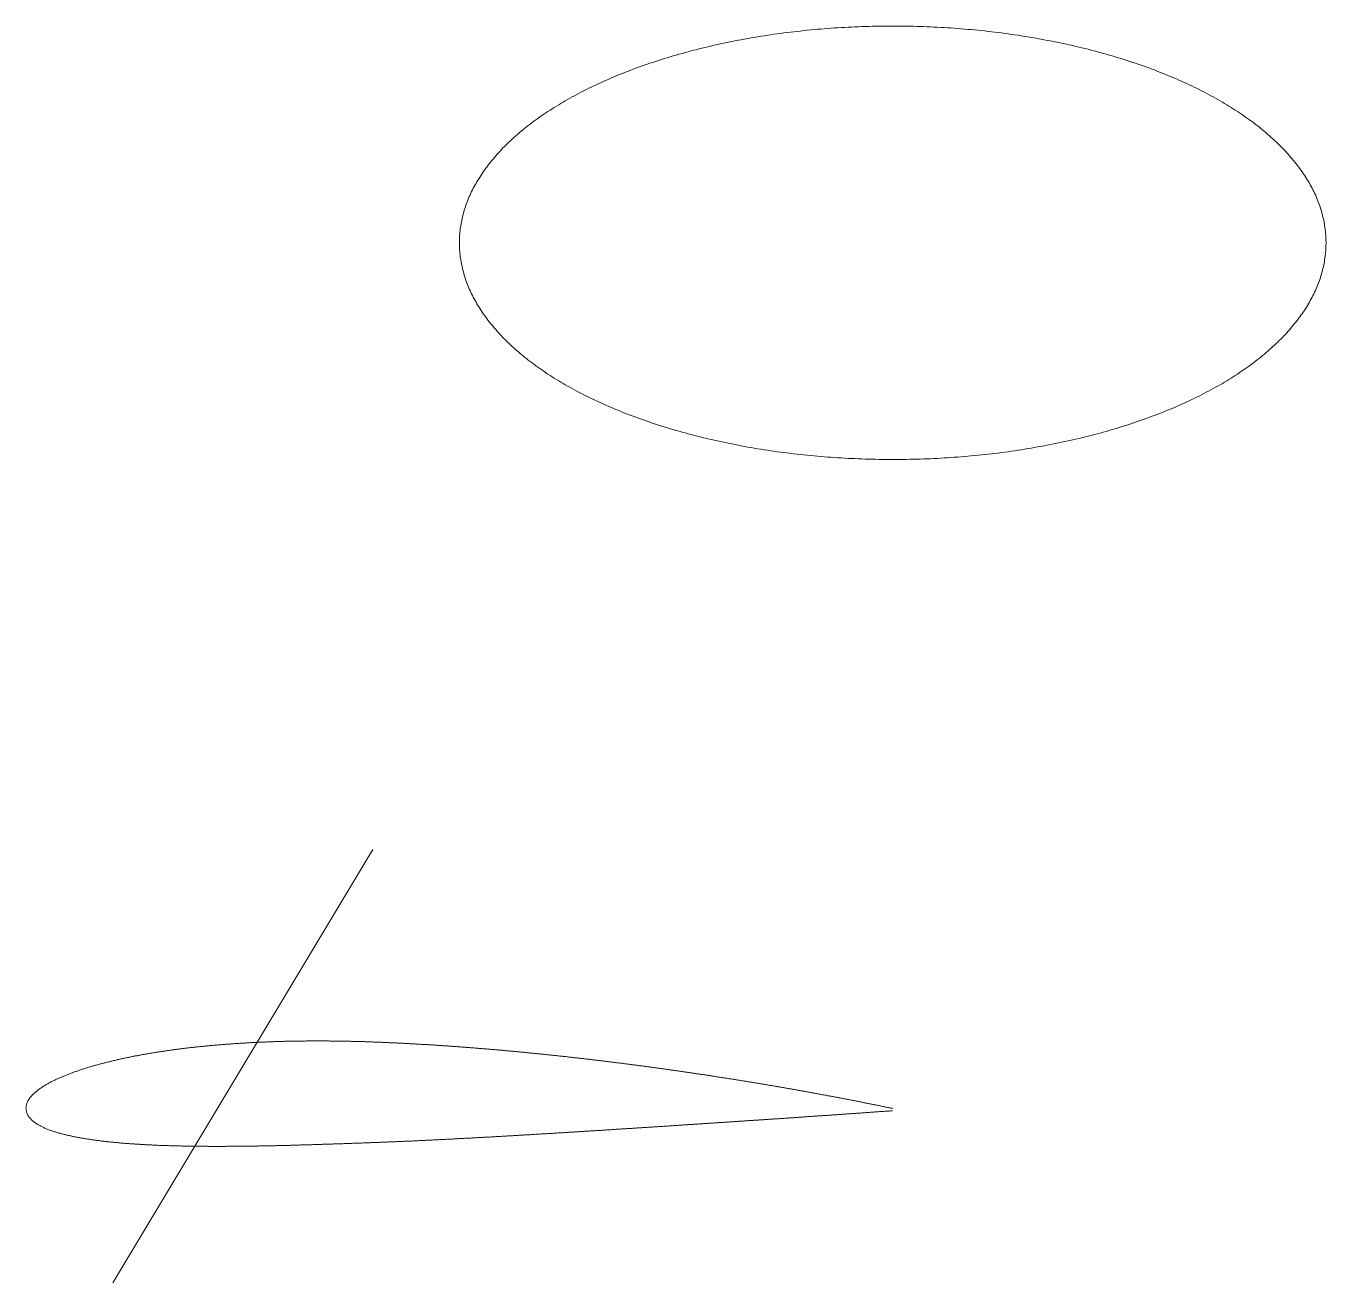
# Model space of a CAD drawing. Header units: metres. Extents: x 0 to 1.5, y -0.2 to 1.25.
import ezdxf

# ---------------------------------------------------------------- set-up
doc = ezdxf.new("R2010")
doc.units = ezdxf.units.M
doc.layers.add('layer0', color=7, linetype='Continuous', lineweight=5)

msp = doc.modelspace()

# ---------------------------------------------------------------- linework, layer by layer
at = {"layer": 'layer0', "color": 0, "lineweight": 5}
msp.add_line((0.1, -0.2), (0.4, 0.3), dxfattribs=at)
for points in [[(1.5, 1), (1.499, 1.0159), (1.496, 1.0316), (1.491, 1.0473), (1.484, 1.0628), (1.475, 1.078), (1.4642, 1.0929), (1.4515, 1.1074), (1.4369, 1.1215), (1.4206, 1.1352), (1.4026, 1.1482), (1.383, 1.1607), (1.3619, 1.1725), (1.3393, 1.1836), (1.3153, 1.194), (1.29, 1.2036), (1.2636, 1.2124), (1.2361, 1.2204), (1.2077, 1.2274), (1.1784, 1.2335), (1.1485, 1.2387), (1.1179, 1.243), (1.0868, 1.2462), (1.0554, 1.2485), (1.0238, 1.2497), (0.9921, 1.25), (0.9604, 1.2492), (0.9288, 1.2475), (0.8976, 1.2447), (0.8668, 1.241), (0.8365, 1.2363), (0.8068, 1.2306), (0.778, 1.224), (0.75, 1.2165), (0.723, 1.2081), (0.6972, 1.1989), (0.6726, 1.1889), (0.6493, 1.1782), (0.6274, 1.1667), (0.607, 1.1545), (0.5882, 1.1418), (0.571, 1.1284), (0.5556, 1.1146), (0.5419, 1.1002), (0.5302, 1.0855), (0.5203, 1.0704), (0.5123, 1.0551), (0.5063, 1.0395), (0.5023, 1.0238), (0.5003, 1.0079), (0.5003, 0.9921), (0.5023, 0.9762), (0.5063, 0.9605), (0.5123, 0.9449), (0.5203, 0.9296), (0.5302, 0.9145), (0.5419, 0.8998), (0.5556, 0.8854), (0.571, 0.8716), (0.5882, 0.8582), (0.607, 0.8455), (0.6274, 0.8333), (0.6493, 0.8218), (0.6726, 0.8111), (0.6972, 0.8011), (0.723, 0.7919), (0.75, 0.7835), (0.778, 0.776), (0.8068, 0.7694), (0.8365, 0.7637), (0.8668, 0.759), (0.8976, 0.7553), (0.9288, 0.7525), (0.9604, 0.7508), (0.9921, 0.75), (1.0238, 0.7503), (1.0554, 0.7515), (1.0868, 0.7538), (1.1179, 0.757), (1.1485, 0.7613), (1.1784, 0.7665), (1.2077, 0.7726), (1.2361, 0.7796), (1.2636, 0.7876), (1.29, 0.7964), (1.3153, 0.806), (1.3393, 0.8164), (1.3619, 0.8275), (1.383, 0.8393), (1.4026, 0.8518), (1.4206, 0.8648), (1.4369, 0.8785), (1.4515, 0.8926), (1.4642, 0.9071), (1.475, 0.922), (1.484, 0.9372), (1.491, 0.9527), (1.496, 0.9684), (1.499, 0.9841), (1.5, 1)], [(1.0001, 0.0013), (0.9981, 0.0017), (0.9961, 0.0021), (0.9941, 0.0025), (0.9921, 0.0029), (0.9901, 0.0033), (0.9881, 0.0037), (0.9861, 0.0042), (0.9841, 0.0046), (0.9821, 0.005), (0.9801, 0.0054), (0.9781, 0.0058), (0.9761, 0.0062), (0.9741, 0.0066), (0.9721, 0.007), (0.9701, 0.0074), (0.968, 0.0078), (0.966, 0.0082), (0.964, 0.0086), (0.962, 0.009), (0.96, 0.0094), (0.958, 0.0098), (0.956, 0.0102), (0.954, 0.0106), (0.952, 0.011), (0.95, 0.0113), (0.948, 0.0117), (0.946, 0.0121), (0.944, 0.0125), (0.942, 0.0129), (0.94, 0.0133), (0.938, 0.0137), (0.936, 0.014), (0.934, 0.0144), (0.9319, 0.0148), (0.9299, 0.0152), (0.9279, 0.0156), (0.9259, 0.0159), (0.9239, 0.0163), (0.9219, 0.0167), (0.9199, 0.0171), (0.9179, 0.0174), (0.9159, 0.0178), (0.9139, 0.0182), (0.9119, 0.0186), (0.9098, 0.0189), (0.9078, 0.0193), (0.9058, 0.0197), (0.9038, 0.02), (0.9018, 0.0204), (0.8998, 0.0208), (0.8978, 0.0211), (0.8958, 0.0215), (0.8938, 0.0218), (0.8918, 0.0222), (0.8897, 0.0226), (0.8877, 0.0229), (0.8857, 0.0233), (0.8837, 0.0236), (0.8817, 0.024), (0.8797, 0.0243), (0.8777, 0.0247), (0.8757, 0.025), (0.8736, 0.0254), (0.8716, 0.0257), (0.8696, 0.0261), (0.8676, 0.0264), (0.8656, 0.0268), (0.8636, 0.0271), (0.8616, 0.0275), (0.8595, 0.0278), (0.8575, 0.0282), (0.8555, 0.0285), (0.8535, 0.0288), (0.8515, 0.0292), (0.8495, 0.0295), (0.8475, 0.0298), (0.8454, 0.0302), (0.8434, 0.0305), (0.8414, 0.0309), (0.8394, 0.0312), (0.8374, 0.0315), (0.8354, 0.0318), (0.8333, 0.0322), (0.8313, 0.0325), (0.8293, 0.0328), (0.8273, 0.0332), (0.8253, 0.0335), (0.8233, 0.0338), (0.8212, 0.0341), (0.8192, 0.0345), (0.8172, 0.0348), (0.8152, 0.0351), (0.8132, 0.0354), (0.8112, 0.0357), (0.8091, 0.0361), (0.8071, 0.0364), (0.8051, 0.0367), (0.8031, 0.037), (0.8011, 0.0373), (0.799, 0.0376), (0.797, 0.038), (0.795, 0.0383), (0.793, 0.0386), (0.791, 0.0389), (0.7889, 0.0392), (0.7869, 0.0395), (0.7849, 0.0398), (0.7829, 0.0401), (0.7809, 0.0404), (0.7788, 0.0407), (0.7768, 0.041), (0.7748, 0.0413), (0.7728, 0.0416), (0.7708, 0.0419), (0.7687, 0.0422), (0.7667, 0.0425), (0.7647, 0.0428), (0.7627, 0.0431), (0.7607, 0.0434), (0.7586, 0.0437), (0.7566, 0.044), (0.7546, 0.0443), (0.7526, 0.0446), (0.7505, 0.0449), (0.7485, 0.0452), (0.7465, 0.0454), (0.7445, 0.0457), (0.7425, 0.046), (0.7404, 0.0463), (0.7384, 0.0466), (0.7364, 0.0469), (0.7344, 0.0472), (0.7323, 0.0474), (0.7303, 0.0477), (0.7283, 0.048), (0.7263, 0.0483), (0.7242, 0.0486), (0.7222, 0.0488), (0.7202, 0.0491), (0.7182, 0.0494), (0.7161, 0.0496), (0.7141, 0.0499), (0.7121, 0.0502), (0.7101, 0.0505), (0.708, 0.0507), (0.706, 0.051), (0.704, 0.0513), (0.702, 0.0515), (0.6999, 0.0518), (0.6979, 0.0521), (0.6959, 0.0523), (0.6939, 0.0526), (0.6918, 0.0528), (0.6898, 0.0531), (0.6878, 0.0534), (0.6857, 0.0536), (0.6837, 0.0539), (0.6817, 0.0541), (0.6797, 0.0544), (0.6776, 0.0546), (0.6756, 0.0549), (0.6736, 0.0551), (0.6716, 0.0554), (0.6695, 0.0556), (0.6675, 0.0559), (0.6655, 0.0561), (0.6634, 0.0564), (0.6614, 0.0566), (0.6594, 0.0569), (0.6574, 0.0571), (0.6553, 0.0573), (0.6533, 0.0576), (0.6513, 0.0578), (0.6492, 0.0581), (0.6472, 0.0583), (0.6452, 0.0585), (0.6432, 0.0588), (0.6411, 0.059), (0.6391, 0.0592), (0.6371, 0.0595), (0.635, 0.0597), (0.633, 0.0599), (0.631, 0.0602), (0.6289, 0.0604), (0.6269, 0.0606), (0.6249, 0.0608), (0.6228, 0.0611), (0.6208, 0.0613), (0.6188, 0.0615), (0.6168, 0.0617), (0.6147, 0.0619), (0.6127, 0.0622), (0.6107, 0.0624), (0.6086, 0.0626), (0.6066, 0.0628), (0.6046, 0.063), (0.6025, 0.0632), (0.6005, 0.0635), (0.5985, 0.0637), (0.5964, 0.0639), (0.5944, 0.0641), (0.5924, 0.0643), (0.5903, 0.0645), (0.5883, 0.0647), (0.5863, 0.0649), (0.5842, 0.0651), (0.5822, 0.0653), (0.5802, 0.0655), (0.5781, 0.0657), (0.5761, 0.0659), (0.5741, 0.0661), (0.572, 0.0663), (0.57, 0.0665), (0.568, 0.0667), (0.5659, 0.0669), (0.5639, 0.0671), (0.5619, 0.0673), (0.5598, 0.0674), (0.5578, 0.0676), (0.5558, 0.0678), (0.5537, 0.068), (0.5517, 0.0682), (0.5497, 0.0684), (0.5476, 0.0685), (0.5456, 0.0687), (0.5436, 0.0689), (0.5415, 0.0691), (0.5395, 0.0693), (0.5374, 0.0694), (0.5354, 0.0696), (0.5334, 0.0698), (0.5313, 0.07), (0.5293, 0.0701), (0.5273, 0.0703), (0.5252, 0.0705), (0.5232, 0.0706), (0.5212, 0.0708), (0.5191, 0.071), (0.5171, 0.0711), (0.515, 0.0713), (0.513, 0.0714), (0.511, 0.0716), (0.5089, 0.0718), (0.5069, 0.0719), (0.5049, 0.0721), (0.5028, 0.0722), (0.5008, 0.0724), (0.4987, 0.0725), (0.4967, 0.0727), (0.4947, 0.0728), (0.4926, 0.073), (0.4906, 0.0731), (0.4886, 0.0733), (0.4865, 0.0734), (0.4845, 0.0735), (0.4824, 0.0737), (0.4804, 0.0738), (0.4784, 0.0739), (0.4763, 0.0741), (0.4743, 0.0742), (0.4722, 0.0743), (0.4702, 0.0745), (0.4682, 0.0746), (0.4661, 0.0747), (0.4641, 0.0749), (0.4621, 0.075), (0.46, 0.0751), (0.458, 0.0752), (0.4559, 0.0753), (0.4539, 0.0755), (0.4519, 0.0756), (0.4498, 0.0757), (0.4478, 0.0758), (0.4457, 0.0759), (0.4437, 0.076), (0.4417, 0.0761), (0.4396, 0.0763), (0.4376, 0.0764), (0.4355, 0.0765), (0.4335, 0.0766), (0.4315, 0.0767), (0.4294, 0.0768), (0.4274, 0.0769), (0.4253, 0.077), (0.4233, 0.0771), (0.4212, 0.0772), (0.4192, 0.0772), (0.4172, 0.0773), (0.4151, 0.0774), (0.4131, 0.0775), (0.411, 0.0776), (0.409, 0.0777), (0.407, 0.0778), (0.4049, 0.0778), (0.4029, 0.0779), (0.4008, 0.078), (0.3988, 0.0781), (0.3967, 0.0781), (0.3947, 0.0782), (0.3927, 0.0783), (0.3906, 0.0784), (0.3886, 0.0784), (0.3865, 0.0785), (0.3845, 0.0785), (0.3825, 0.0786), (0.3804, 0.0786), (0.3784, 0.0787), (0.3763, 0.0787), (0.3743, 0.0788), (0.3722, 0.0788), (0.3702, 0.0789), (0.3682, 0.0789), (0.3661, 0.079), (0.3641, 0.079), (0.362, 0.079), (0.36, 0.079), (0.3579, 0.0791), (0.3559, 0.0791), (0.3539, 0.0791), (0.3518, 0.0791), (0.3498, 0.0792), (0.3477, 0.0792), (0.3457, 0.0792), (0.3436, 0.0792), (0.3416, 0.0792), (0.3395, 0.0792), (0.3375, 0.0792), (0.3355, 0.0792), (0.3334, 0.0792), (0.3314, 0.0792), (0.3293, 0.0792), (0.3273, 0.0792), (0.3252, 0.0792), (0.3232, 0.0792), (0.3212, 0.0791), (0.3191, 0.0791), (0.3171, 0.0791), (0.315, 0.0791), (0.313, 0.079), (0.3109, 0.079), (0.3089, 0.079), (0.3069, 0.0789), (0.3048, 0.0789), (0.3028, 0.0788), (0.3007, 0.0788), (0.2987, 0.0788), (0.2966, 0.0787), (0.2946, 0.0786), (0.2926, 0.0786), (0.2905, 0.0785), (0.2885, 0.0785), (0.2864, 0.0784), (0.2844, 0.0783), (0.2824, 0.0783), (0.2803, 0.0782), (0.2783, 0.0781), (0.2762, 0.078), (0.2742, 0.0779), (0.2721, 0.0778), (0.2701, 0.0778), (0.2681, 0.0777), (0.266, 0.0776), (0.264, 0.0775), (0.2619, 0.0774), (0.2599, 0.0773), (0.2579, 0.0772), (0.2558, 0.077), (0.2538, 0.0769), (0.2517, 0.0768), (0.2497, 0.0767), (0.2477, 0.0766), (0.2456, 0.0764), (0.2436, 0.0763), (0.2415, 0.0762), (0.2395, 0.076), (0.2375, 0.0759), (0.2354, 0.0757), (0.2334, 0.0756), (0.2314, 0.0754), (0.2293, 0.0753), (0.2273, 0.0751), (0.2252, 0.0749), (0.2232, 0.0748), (0.2212, 0.0746), (0.2191, 0.0744), (0.2171, 0.0743), (0.2151, 0.0741), (0.213, 0.0739), (0.211, 0.0737), (0.209, 0.0735), (0.2069, 0.0733), (0.2049, 0.0731), (0.2029, 0.0729), (0.2008, 0.0727), (0.1988, 0.0725), (0.1968, 0.0723), (0.1947, 0.072), (0.1927, 0.0718), (0.1907, 0.0716), (0.1886, 0.0714), (0.1866, 0.0711), (0.1846, 0.0709), (0.1826, 0.0706), (0.1805, 0.0704), (0.1785, 0.0701), (0.1765, 0.0699), (0.1744, 0.0696), (0.1724, 0.0693), (0.1704, 0.0691), (0.1684, 0.0688), (0.1663, 0.0685), (0.1643, 0.0682), (0.1623, 0.0679), (0.1603, 0.0676), (0.1583, 0.0674), (0.1562, 0.067), (0.1542, 0.0667), (0.1522, 0.0664), (0.1502, 0.0661), (0.1482, 0.0658), (0.1461, 0.0655), (0.1441, 0.0651), (0.1421, 0.0648), (0.1401, 0.0644), (0.1381, 0.0641), (0.1361, 0.0637), (0.1341, 0.0634), (0.1321, 0.063), (0.13, 0.0626), (0.128, 0.0622), (0.126, 0.0619), (0.124, 0.0615), (0.122, 0.0611), (0.12, 0.0607), (0.118, 0.0603), (0.116, 0.0599), (0.114, 0.0594), (0.112, 0.059), (0.11, 0.0586), (0.108, 0.0581), (0.106, 0.0577), (0.104, 0.0572), (0.102, 0.0568), (0.1001, 0.0563), (0.0981, 0.0558), (0.0961, 0.0553), (0.0941, 0.0549), (0.0921, 0.0544), (0.0901, 0.0539), (0.0882, 0.0533), (0.0862, 0.0528), (0.0842, 0.0523), (0.0822, 0.0517), (0.0803, 0.0512), (0.0783, 0.0506), (0.0763, 0.0501), (0.0744, 0.0495), (0.0724, 0.0489), (0.0705, 0.0483), (0.0685, 0.0477), (0.0666, 0.0471), (0.0646, 0.0465), (0.0627, 0.0458), (0.0608, 0.0452), (0.0588, 0.0445), (0.0569, 0.0438), (0.055, 0.0432), (0.053, 0.0425), (0.0511, 0.0417), (0.0492, 0.041), (0.0473, 0.0403), (0.0454, 0.0395), (0.0435, 0.0387), (0.0417, 0.0379), (0.0398, 0.0371), (0.0379, 0.0363), (0.036, 0.0355), (0.0342, 0.0346), (0.0324, 0.0337), (0.0305, 0.0328), (0.0287, 0.0319), (0.0269, 0.0309), (0.0251, 0.0299), (0.0233, 0.0289), (0.0216, 0.0279), (0.0198, 0.0268), (0.0181, 0.0257), (0.0164, 0.0245), (0.0148, 0.0233), (0.0131, 0.0221), (0.0116, 0.0208), (0.01, 0.0195), (0.0085, 0.0181), (0.0071, 0.0166), (0.0057, 0.0151), (0.0044, 0.0135), (0.0032, 0.0118), (0.0022, 0.0101), (0.0013, 0.0082), (0.0006, 0.0063), (0.0002, 0.0043), (-0.0001, 0.0022), (0, 0.0002), (0.0003, -0.0019), (0.0009, -0.0038), (0.0017, -0.0057), (0.0027, -0.0075), (0.0039, -0.0092), (0.0053, -0.0107), (0.0067, -0.0122), (0.0083, -0.0135), (0.0099, -0.0147), (0.0116, -0.0159), (0.0133, -0.017), (0.0151, -0.018), (0.0169, -0.019), (0.0187, -0.0199), (0.0205, -0.0208), (0.0224, -0.0216), (0.0243, -0.0224), (0.0262, -0.0232), (0.0281, -0.0239), (0.0301, -0.0245), (0.032, -0.0252), (0.0339, -0.0258), (0.0359, -0.0264), (0.0379, -0.027), (0.0398, -0.0275), (0.0418, -0.0281), (0.0438, -0.0286), (0.0458, -0.0291), (0.0477, -0.0295), (0.0497, -0.03), (0.0517, -0.0304), (0.0537, -0.0309), (0.0557, -0.0313), (0.0577, -0.0317), (0.0597, -0.0321), (0.0618, -0.0324), (0.0638, -0.0328), (0.0658, -0.0331), (0.0678, -0.0335), (0.0698, -0.0338), (0.0718, -0.0341), (0.0738, -0.0344), (0.0759, -0.0347), (0.0779, -0.035), (0.0799, -0.0353), (0.0819, -0.0355), (0.084, -0.0358), (0.086, -0.0361), (0.088, -0.0363), (0.0901, -0.0365), (0.0921, -0.0368), (0.0941, -0.037), (0.0961, -0.0372), (0.0982, -0.0374), (0.1002, -0.0376), (0.1022, -0.0378), (0.1043, -0.038), (0.1063, -0.0382), (0.1084, -0.0384), (0.1104, -0.0386), (0.1124, -0.0387), (0.1145, -0.0389), (0.1165, -0.0391), (0.1185, -0.0392), (0.1206, -0.0394), (0.1226, -0.0395), (0.1246, -0.0396), (0.1267, -0.0398), (0.1287, -0.0399), (0.1308, -0.04), (0.1328, -0.0402), (0.1348, -0.0403), (0.1369, -0.0404), (0.1389, -0.0405), (0.141, -0.0406), (0.143, -0.0407), (0.145, -0.0408), (0.1471, -0.0409), (0.1491, -0.041), (0.1512, -0.0411), (0.1532, -0.0412), (0.1553, -0.0412), (0.1573, -0.0413), (0.1593, -0.0414), (0.1614, -0.0415), (0.1634, -0.0415), (0.1655, -0.0416), (0.1675, -0.0416), (0.1695, -0.0417), (0.1716, -0.0418), (0.1736, -0.0418), (0.1757, -0.0419), (0.1777, -0.0419), (0.1798, -0.042), (0.1818, -0.042), (0.1838, -0.042), (0.1859, -0.0421), (0.1879, -0.0421), (0.19, -0.0422), (0.192, -0.0422), (0.1941, -0.0422), (0.1961, -0.0422), (0.1981, -0.0423), (0.2002, -0.0423), (0.2022, -0.0423), (0.2043, -0.0423), (0.2063, -0.0423), (0.2084, -0.0423), (0.2104, -0.0424), (0.2124, -0.0424), (0.2145, -0.0424), (0.2165, -0.0424), (0.2186, -0.0424), (0.2206, -0.0424), (0.2227, -0.0424), (0.2247, -0.0424), (0.2268, -0.0424), (0.2288, -0.0424), (0.2308, -0.0424), (0.2329, -0.0423), (0.2349, -0.0423), (0.237, -0.0423), (0.239, -0.0423), (0.2411, -0.0423), (0.2431, -0.0423), (0.2451, -0.0423), (0.2472, -0.0422), (0.2492, -0.0422), (0.2513, -0.0422), (0.2533, -0.0422), (0.2554, -0.0421), (0.2574, -0.0421), (0.2594, -0.0421), (0.2615, -0.0421), (0.2635, -0.042), (0.2656, -0.042), (0.2676, -0.042), (0.2697, -0.0419), (0.2717, -0.0419), (0.2737, -0.0419), (0.2758, -0.0418), (0.2778, -0.0418), (0.2799, -0.0417), (0.2819, -0.0417), (0.284, -0.0417), (0.286, -0.0416), (0.288, -0.0416), (0.2901, -0.0415), (0.2921, -0.0415), (0.2942, -0.0414), (0.2962, -0.0414), (0.2983, -0.0413), (0.3003, -0.0413), (0.3023, -0.0412), (0.3044, -0.0412), (0.3064, -0.0411), (0.3085, -0.0411), (0.3105, -0.041), (0.3126, -0.041), (0.3146, -0.0409), (0.3166, -0.0408), (0.3187, -0.0408), (0.3207, -0.0407), (0.3228, -0.0407), (0.3248, -0.0406), (0.3268, -0.0405), (0.3289, -0.0405), (0.3309, -0.0404), (0.333, -0.0404), (0.335, -0.0403), (0.3371, -0.0402), (0.3391, -0.0402), (0.3411, -0.0401), (0.3432, -0.04), (0.3452, -0.04), (0.3473, -0.0399), (0.3493, -0.0398), (0.3514, -0.0398), (0.3534, -0.0397), (0.3554, -0.0396), (0.3575, -0.0396), (0.3595, -0.0395), (0.3616, -0.0394), (0.3636, -0.0394), (0.3657, -0.0393), (0.3677, -0.0392), (0.3697, -0.0391), (0.3718, -0.0391), (0.3738, -0.039), (0.3759, -0.0389), (0.3779, -0.0388), (0.3799, -0.0388), (0.382, -0.0387), (0.384, -0.0386), (0.3861, -0.0386), (0.3881, -0.0385), (0.3902, -0.0384), (0.3922, -0.0383), (0.3942, -0.0383), (0.3963, -0.0382), (0.3983, -0.0381), (0.4004, -0.038), (0.4024, -0.0379), (0.4044, -0.0379), (0.4065, -0.0378), (0.4085, -0.0377), (0.4106, -0.0376), (0.4126, -0.0375), (0.4147, -0.0375), (0.4167, -0.0374), (0.4187, -0.0373), (0.4208, -0.0372), (0.4228, -0.0371), (0.4249, -0.037), (0.4269, -0.037), (0.4289, -0.0369), (0.431, -0.0368), (0.433, -0.0367), (0.4351, -0.0366), (0.4371, -0.0365), (0.4392, -0.0364), (0.4412, -0.0363), (0.4432, -0.0362), (0.4453, -0.0362), (0.4473, -0.0361), (0.4494, -0.036), (0.4514, -0.0359), (0.4534, -0.0358), (0.4555, -0.0357), (0.4575, -0.0356), (0.4596, -0.0355), (0.4616, -0.0354), (0.4636, -0.0353), (0.4657, -0.0352), (0.4677, -0.0351), (0.4698, -0.035), (0.4718, -0.0349), (0.4738, -0.0348), (0.4759, -0.0347), (0.4779, -0.0346), (0.48, -0.0345), (0.482, -0.0344), (0.484, -0.0343), (0.4861, -0.0342), (0.4881, -0.0341), (0.4902, -0.034), (0.4922, -0.0339), (0.4943, -0.0338), (0.4963, -0.0337), (0.4983, -0.0335), (0.5004, -0.0334), (0.5024, -0.0333), (0.5045, -0.0332), (0.5065, -0.0331), (0.5085, -0.033), (0.5106, -0.0329), (0.5126, -0.0328), (0.5147, -0.0327), (0.5167, -0.0326), (0.5187, -0.0325), (0.5208, -0.0323), (0.5228, -0.0322), (0.5249, -0.0321), (0.5269, -0.032), (0.5289, -0.0319), (0.531, -0.0318), (0.533, -0.0317), (0.5351, -0.0316), (0.5371, -0.0314), (0.5391, -0.0313), (0.5412, -0.0312), (0.5432, -0.0311), (0.5453, -0.031), (0.5473, -0.0309), (0.5493, -0.0308), (0.5514, -0.0306), (0.5534, -0.0305), (0.5555, -0.0304), (0.5575, -0.0303), (0.5595, -0.0302), (0.5616, -0.0301), (0.5636, -0.0299), (0.5657, -0.0298), (0.5677, -0.0297), (0.5697, -0.0296), (0.5718, -0.0295), (0.5738, -0.0293), (0.5759, -0.0292), (0.5779, -0.0291), (0.5799, -0.029), (0.582, -0.0289), (0.584, -0.0287), (0.5861, -0.0286), (0.5881, -0.0285), (0.5901, -0.0284), (0.5922, -0.0283), (0.5942, -0.0281), (0.5963, -0.028), (0.5983, -0.0279), (0.6003, -0.0278), (0.6024, -0.0276), (0.6044, -0.0275), (0.6064, -0.0274), (0.6085, -0.0273), (0.6105, -0.0271), (0.6126, -0.027), (0.6146, -0.0269), (0.6166, -0.0268), (0.6187, -0.0267), (0.6207, -0.0265), (0.6228, -0.0264), (0.6248, -0.0263), (0.6268, -0.0261), (0.6289, -0.026), (0.6309, -0.0259), (0.633, -0.0258), (0.635, -0.0256), (0.637, -0.0255), (0.6391, -0.0254), (0.6411, -0.0253), (0.6432, -0.0251), (0.6452, -0.025), (0.6472, -0.0249), (0.6493, -0.0248), (0.6513, -0.0246), (0.6534, -0.0245), (0.6554, -0.0244), (0.6574, -0.0242), (0.6595, -0.0241), (0.6615, -0.024), (0.6635, -0.0239), (0.6656, -0.0237), (0.6676, -0.0236), (0.6697, -0.0235), (0.6717, -0.0233), (0.6737, -0.0232), (0.6758, -0.0231), (0.6778, -0.023), (0.6799, -0.0228), (0.6819, -0.0227), (0.6839, -0.0226), (0.686, -0.0224), (0.688, -0.0223), (0.6901, -0.0222), (0.6921, -0.022), (0.6941, -0.0219), (0.6962, -0.0218), (0.6982, -0.0217), (0.7003, -0.0215), (0.7023, -0.0214), (0.7043, -0.0213), (0.7064, -0.0211), (0.7084, -0.021), (0.7104, -0.0209), (0.7125, -0.0207), (0.7145, -0.0206), (0.7166, -0.0205), (0.7186, -0.0203), (0.7206, -0.0202), (0.7227, -0.0201), (0.7247, -0.0199), (0.7268, -0.0198), (0.7288, -0.0197), (0.7308, -0.0196), (0.7329, -0.0194), (0.7349, -0.0193), (0.737, -0.0192), (0.739, -0.019), (0.741, -0.0189), (0.7431, -0.0188), (0.7451, -0.0186), (0.7471, -0.0185), (0.7492, -0.0184), (0.7512, -0.0182), (0.7533, -0.0181), (0.7553, -0.018), (0.7573, -0.0178), (0.7594, -0.0177), (0.7614, -0.0176), (0.7635, -0.0174), (0.7655, -0.0173), (0.7675, -0.0172), (0.7696, -0.017), (0.7716, -0.0169), (0.7737, -0.0168), (0.7757, -0.0166), (0.7777, -0.0165), (0.7798, -0.0164), (0.7818, -0.0162), (0.7838, -0.0161), (0.7859, -0.0159), (0.7879, -0.0158), (0.79, -0.0157), (0.792, -0.0155), (0.794, -0.0154), (0.7961, -0.0153), (0.7981, -0.0151), (0.8002, -0.015), (0.8022, -0.0149), (0.8042, -0.0147), (0.8063, -0.0146), (0.8083, -0.0145), (0.8104, -0.0143), (0.8124, -0.0142), (0.8144, -0.0141), (0.8165, -0.0139), (0.8185, -0.0138), (0.8205, -0.0137), (0.8226, -0.0135), (0.8246, -0.0134), (0.8267, -0.0132), (0.8287, -0.0131), (0.8307, -0.013), (0.8328, -0.0128), (0.8348, -0.0127), (0.8369, -0.0126), (0.8389, -0.0124), (0.8409, -0.0123), (0.843, -0.0122), (0.845, -0.012), (0.847, -0.0119), (0.8491, -0.0117), (0.8511, -0.0116), (0.8532, -0.0115), (0.8552, -0.0113), (0.8572, -0.0112), (0.8593, -0.0111), (0.8613, -0.0109), (0.8634, -0.0108), (0.8654, -0.0106), (0.8674, -0.0105), (0.8695, -0.0104), (0.8715, -0.0102), (0.8735, -0.0101), (0.8756, -0.01), (0.8776, -0.0098), (0.8797, -0.0097), (0.8817, -0.0095), (0.8837, -0.0094), (0.8858, -0.0093), (0.8878, -0.0091), (0.8899, -0.009), (0.8919, -0.0088), (0.8939, -0.0087), (0.896, -0.0086), (0.898, -0.0084), (0.9, -0.0083), (0.9021, -0.0081), (0.9041, -0.008), (0.9062, -0.0079), (0.9082, -0.0077), (0.9102, -0.0076), (0.9123, -0.0074), (0.9143, -0.0073), (0.9164, -0.0072), (0.9184, -0.007), (0.9204, -0.0069), (0.9225, -0.0067), (0.9245, -0.0066), (0.9265, -0.0065), (0.9286, -0.0063), (0.9306, -0.0062), (0.9327, -0.006), (0.9347, -0.0059), (0.9367, -0.0058), (0.9388, -0.0056), (0.9408, -0.0055), (0.9429, -0.0053), (0.9449, -0.0052), (0.9469, -0.005), (0.949, -0.0049), (0.951, -0.0048), (0.953, -0.0046), (0.9551, -0.0045), (0.9571, -0.0043), (0.9592, -0.0042), (0.9612, -0.004), (0.9632, -0.0039), (0.9653, -0.0037), (0.9673, -0.0036), (0.9694, -0.0035), (0.9714, -0.0033), (0.9734, -0.0032), (0.9755, -0.003), (0.9775, -0.0029), (0.9795, -0.0027), (0.9816, -0.0026), (0.9836, -0.0024), (0.9857, -0.0023), (0.9877, -0.0021), (0.9897, -0.002), (0.9918, -0.0019), (0.9938, -0.0017), (0.9958, -0.0016), (0.9979, -0.0014), (0.9999, -0.0013)]]:
    msp.add_spline(points, degree=3, dxfattribs=at)

doc.saveas('drawing.dxf')
